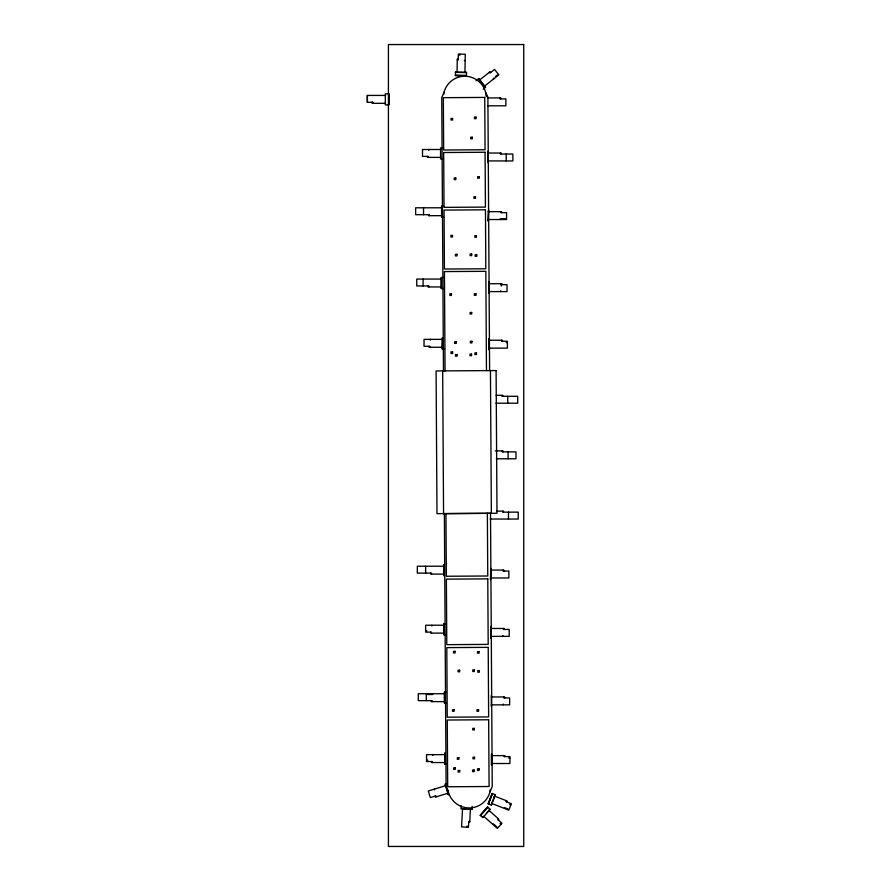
<?xml version="1.0" encoding="UTF-8"?>
<svg xmlns="http://www.w3.org/2000/svg" width="891" height="891" viewBox="0 0 891 891"><rect width="100%" height="100%" fill="white"/><g stroke="black" fill="none" stroke-linecap="round" stroke-linejoin="round"><path stroke-width="1.34" d="M457.05 72.416L457.283 59.107L458.275 59.118M459.723 55.409L459.745 54.139M464.946 72.55L465.258 54.228L458.353 54.117L458.252 59.909L457.272 59.897M461.126 805.709L460.959 808.816L471.985 809.418L472.152 806.31M467.073 827.227L467.14 825.957M470.426 809.061L469.702 822.348L468.722 822.304M443.774 94.368L444.063 92.152A21.495 21.495 0 0 1 485.506 91.896L487.889 97.397L489.616 370.567M444.375 513.606L446.101 786.775L448.485 792.288A21.495 21.495 0 0 0 489.927 792.021L490.217 789.816M488.257 803.827L492.266 793.536M488.513 803.927L492.523 793.636M494.037 797.189L495.04 794.616M491.153 804.952L495.173 794.661M506.266 800.686L505.899 801.599L511.311 803.704L508.794 810.142L491.732 803.482M506.634 801.889L507.001 800.964L494.594 796.131M444.063 92.152L441.747 97.687L443.473 370.856L445.055 370.856L444.431 271.577L485.829 271.321L486.464 370.589M489.927 792.021L492.244 786.486L490.518 513.316M480.294 815.365L487.622 807.112M480.494 815.543L487.822 807.291M482.621 817.437L483.668 816.256L497.367 828.418L501.945 823.251L497.612 819.397L498.269 818.662M486.286 813.305L489.95 809.173M492.645 824.231L493.168 823.64M498.203 819.92L498.86 819.185L488.903 810.353M476.039 80.758L478.801 78.586L485.628 87.273L483.189 89.189M479.558 80.001L490.017 71.77L490.629 72.539M495.374 76.593L497.356 75.033M484.437 86.193L498.837 74.866L494.572 69.442L490.005 73.029L489.404 72.249M447.082 783.59L445.099 784.191L448.329 794.761L447.906 791.999M443.763 513.606L491.141 513.305M385.58 95.426L367.259 95.426L367.259 102.331L373.062 102.331L373.062 103.311M385.58 103.311L372.271 103.311L372.271 102.331M487.544 105.817L505.865 105.817L505.865 98.912L500.063 98.912L500.063 97.921M442.615 147.917L440.544 147.917L440.544 158.966L442.615 158.966M440.822 149.499L422.501 149.499L422.501 156.404L428.293 156.404L428.293 157.384M487.756 151.47L487.756 162.507M487.889 153.04L501.199 153.04L501.199 154.032M440.822 157.384L427.502 157.384L427.502 156.404M487.889 160.937L512.871 160.937L512.871 154.032L500.419 154.032L500.419 153.04M443.662 206.211L441.591 206.211L441.591 217.259L443.662 217.259M441.858 207.792L415.64 207.792L415.64 214.698L429.339 214.698L429.339 215.678M488.268 211.657L501.577 211.657L501.577 212.637M441.858 215.678L428.549 215.678L428.549 214.698M505.308 218.752L500.274 218.752L500.274 219.542M488.268 219.542L506.578 219.542L506.578 212.637L500.787 212.637L500.787 211.657M488.123 221.124L488.535 210.076L488.268 221.124M443.64 277.48L441.156 277.48L441.156 288.528L443.64 288.528M441.424 279.061L416.754 279.061L416.754 285.966L428.905 285.966L428.905 286.947M488.714 283.717L502.023 283.717L502.023 284.697M501.243 284.697L507.035 284.697L507.035 291.602L488.714 291.602M441.424 286.947L428.114 286.947L428.114 285.966M442.493 337.789L442.081 348.838L444.564 348.838M442.348 339.36L424.027 339.36L424.027 346.276L429.83 346.276L429.83 347.256M489.07 340.239L502.39 340.239L502.39 341.231M506.121 342.612L507.391 342.612M442.348 347.256L429.039 347.256L429.039 346.276M489.07 348.136L507.391 348.136L507.391 341.231L501.6 341.231L501.6 340.239M488.936 349.718L489.348 338.669L488.936 341.431M496.098 395.303L502.736 395.303L502.736 396.295M495.964 403.2L517.704 403.2L517.704 396.295L501.945 396.295L501.945 395.303M495.34 450.891L503.081 450.891L503.081 451.882M496.32 458.787L515.967 458.787L515.967 451.882L502.29 451.882L502.29 450.891M496.822 511.156L503.46 511.156L503.46 512.136M490.15 519.041L518.217 519.041L518.217 512.136L502.68 512.136L502.68 511.156M444.108 564.638L444.108 575.686M443.974 566.219L417.322 566.219L417.322 573.125L431.456 573.125L431.456 574.105M490.529 570.073L503.838 570.073L503.838 571.064M443.974 574.105L430.665 574.105L430.665 573.125M490.529 577.969L508.85 577.969L508.85 571.064L503.047 571.064L503.047 570.073M446.146 623.644L443.673 623.644L443.673 634.693L446.146 634.693M443.941 625.226L425.62 625.226L425.62 632.131L431.422 632.131L431.422 633.111M490.763 626.885L490.763 637.934M490.896 628.467L504.206 628.467L504.206 629.447M425.62 630.75L426.889 630.75M443.941 633.111L430.631 633.111L430.631 632.131M490.896 636.352L509.218 636.352L509.218 629.447L503.415 629.447L503.415 628.467M446.424 692.151L444.353 692.151L444.353 703.199L446.424 703.199M444.62 693.733L418.28 693.733L418.28 700.638L432.102 700.638L432.102 701.618M427.569 694.512L432.614 694.512L432.614 693.733M491.331 695.381L491.331 706.429M491.331 696.962L504.64 696.962L504.64 697.943M444.62 701.618L431.311 701.618L431.311 700.638M491.331 704.848L509.652 704.848L509.652 697.943L503.849 697.943L503.849 696.962M445.01 753.073L444.609 764.122L447.082 764.122M491.464 754.042L491.464 765.091M444.876 754.644L426.555 754.644L426.555 761.549L432.358 761.549L432.358 762.54M491.598 755.624L504.907 755.624L504.907 756.604M508.65 757.985L509.919 757.985M426.555 760.168L427.825 760.168M444.876 762.54L431.567 762.54L431.567 761.549M491.598 763.509L509.919 763.509L509.919 756.604L504.128 756.604L504.128 755.624M464.367 60.532L465.147 60.543M455.479 72.383L466.516 72.583M455.424 75.223L466.472 75.412M455.424 75.49L466.461 75.69M471.996 809.151L462.552 808.638L461.56 826.926L468.454 827.305L468.766 821.513L469.746 821.569M509.619 804.528L510.799 804.996M504.373 807.569L507.903 808.939M500.085 823.44L501.032 824.286M494.115 824.476L496.933 826.982M493.391 78.152L493.881 78.776M478.59 78.753L485.417 87.441M478.478 78.842L480.182 81.014M445.355 784.113L445.823 785.628L428.293 790.985L430.32 797.59L435.866 795.886L436.145 796.832M446.202 786.887L447.739 791.91M448.585 794.683L448.128 793.168L435.398 797.066L435.109 796.12M434.329 789.136L434.563 789.894M485.506 91.896L486.152 96.306M448.162 790.072L448.485 792.288M490.451 370.567L491.353 513.305M487.366 513.327L487.756 575.998L446.346 576.254L445.957 513.595M442.671 370.856L443.562 513.606M508.471 512.136L508.471 519.041M508.093 451.882L508.093 458.787M507.747 396.295L507.747 403.2M506.211 154.032L506.211 160.937M503.337 704.057L503.337 704.848M502.903 635.561L502.903 636.352M501.243 283.717L501.243 286.078M500.853 98.912L500.853 97.921L487.544 97.921L487.544 96.351M500.731 290.811L500.731 291.602M491.598 754.042L491.598 765.091M490.896 626.885L490.896 637.934M489.07 338.669L489.07 349.718M487.889 151.47L487.889 162.507M444.876 753.073L444.876 764.122M444.754 692.151L444.754 694.913M444.754 700.437L444.754 703.199M444.62 692.151L444.62 703.199M443.974 564.638L443.974 575.686M444.074 623.644L444.074 626.406M443.941 623.644L443.941 634.693M442.348 337.789L442.348 348.838M441.992 214.497L441.992 217.259M441.858 206.211L441.858 217.259M441.424 277.48L441.424 288.528M432.87 754.644L432.87 755.434M431.935 625.226L431.935 626.017M430.342 339.36L430.342 340.15M428.805 149.499L428.805 150.289M426.299 693.733L426.299 700.638M425.653 566.219L425.653 573.125M423.537 207.792L423.537 214.698M423.102 279.061L423.102 285.966M388.699 93.845L388.699 104.893M372.427 102.175L372.427 103.311M367.415 95.426L367.415 102.331M455.479 72.115L455.424 75.635L466.461 75.824L466.528 72.305L455.479 72.115M492.144 793.491L488.134 803.782L491.409 805.052L495.418 794.761L492.144 793.491M487.522 807.012L480.193 815.276L482.822 817.615L490.15 809.351L487.522 807.012M484.737 97.42L443.328 97.687L443.662 150.011L485.072 149.755L484.737 97.42M485.083 152.261L443.673 152.517L444.019 207.358L485.428 207.102L485.083 152.261M485.45 209.831L444.041 210.087L444.409 269.037L485.818 268.781L485.45 209.831M452.472 235.447L450.902 235.447L450.913 237.028L452.483 237.017L452.472 235.447M476.429 235.681L474.847 235.692L474.858 237.273L476.429 237.262L476.429 235.681M471.695 254.013L470.125 254.024L470.125 255.606L471.707 255.594L471.695 254.013M457.005 254.325L455.435 254.336L455.446 255.906L457.016 255.895L457.005 254.325M476.741 254.715L475.159 254.715L475.17 256.296L476.752 256.285L476.741 254.715M451.436 293.841L449.855 293.841L449.866 295.422L451.436 295.411L451.436 293.841M475.961 293.774L474.38 293.785L474.391 295.366L475.972 295.355L475.961 293.774M471.684 312.463L470.103 312.474L470.114 314.044L471.695 314.033L471.684 312.463M471.918 341.32L470.348 341.331L470.359 342.901L471.929 342.901L471.918 341.32M456.259 341.788L454.677 341.799L454.688 343.38L456.27 343.369L456.259 341.788M452.572 351.923L450.991 351.923L451.002 353.504L452.583 353.493L452.572 351.923M476.485 352.936L474.903 352.947L474.914 354.529L476.485 354.518L476.485 352.936M471.539 354.139L469.958 354.15L469.969 355.732L471.551 355.721L471.539 354.139M457.072 354.573L455.49 354.573L455.501 356.155L457.083 356.144L457.072 354.573M496.098 370.556L436.089 370.934L436.991 513.65L497 513.272L496.098 370.556M487.778 578.883L446.369 579.139L446.781 644.661L488.19 644.393L487.778 578.883M488.212 647.356L446.803 647.623L447.237 717.188L488.647 716.932L488.212 647.356M455.101 651.354L453.519 651.366L453.53 652.936L455.112 652.936L455.101 651.354M479.046 651.588L477.476 651.599L477.476 653.181L479.057 653.17L479.046 651.588M474.324 669.932L472.742 669.943L472.753 671.513L474.335 671.502L474.324 669.932M459.633 670.232L458.063 670.244L458.063 671.814L459.645 671.814L459.633 670.232M479.369 670.622L477.788 670.633L477.799 672.204L479.38 672.193L479.369 670.622M454.054 709.748L452.483 709.759L452.483 711.33L454.065 711.319L454.054 709.748M478.578 709.682L477.008 709.693L477.019 711.274L478.59 711.263L478.578 709.682M488.669 719.772L447.26 720.028L447.683 786.764L489.081 786.508L488.669 719.772M474.302 728.37L472.731 728.381L472.742 729.963L474.313 729.952L474.302 728.37M474.547 757.227L472.965 757.239L472.976 758.82L474.558 758.809L474.547 757.227M458.887 757.695L457.306 757.706L457.317 759.288L458.898 759.277L458.887 757.695M455.19 767.83L453.619 767.842L453.63 769.412L455.201 769.401L455.19 767.83M479.102 768.855L477.531 768.855L477.531 770.437L479.113 770.425L479.102 768.855M474.168 770.058L472.586 770.069L472.598 771.639L474.168 771.628L474.168 770.058M459.7 770.481L458.119 770.492L458.13 772.063L459.711 772.052L459.7 770.481M476.039 117.133L474.457 117.133L474.469 118.715L476.039 118.703L476.039 117.133M452.583 118.47L451.013 118.47L451.013 120.051L452.595 120.051L452.583 118.47M472.297 137.225L470.715 137.225L470.715 138.807L472.297 138.796L472.297 137.225M479.247 176.685L477.665 176.685L477.665 178.256L479.247 178.256L479.247 176.685M455.791 178.022L454.221 178.022L454.221 179.603L455.791 179.603L455.791 178.022M475.504 196.777L473.923 196.777L473.923 198.348L475.504 198.348L475.504 196.777M523.741 44.55L388.42 44.55L388.42 846.45L523.741 846.45L523.741 44.55M388.832 93.845L385.313 93.845L385.313 104.893L388.832 104.893L388.832 93.845M488.992 282.135L488.714 293.184L488.992 282.135M490.796 568.503L490.529 579.54L490.796 568.503"/></g></svg>
